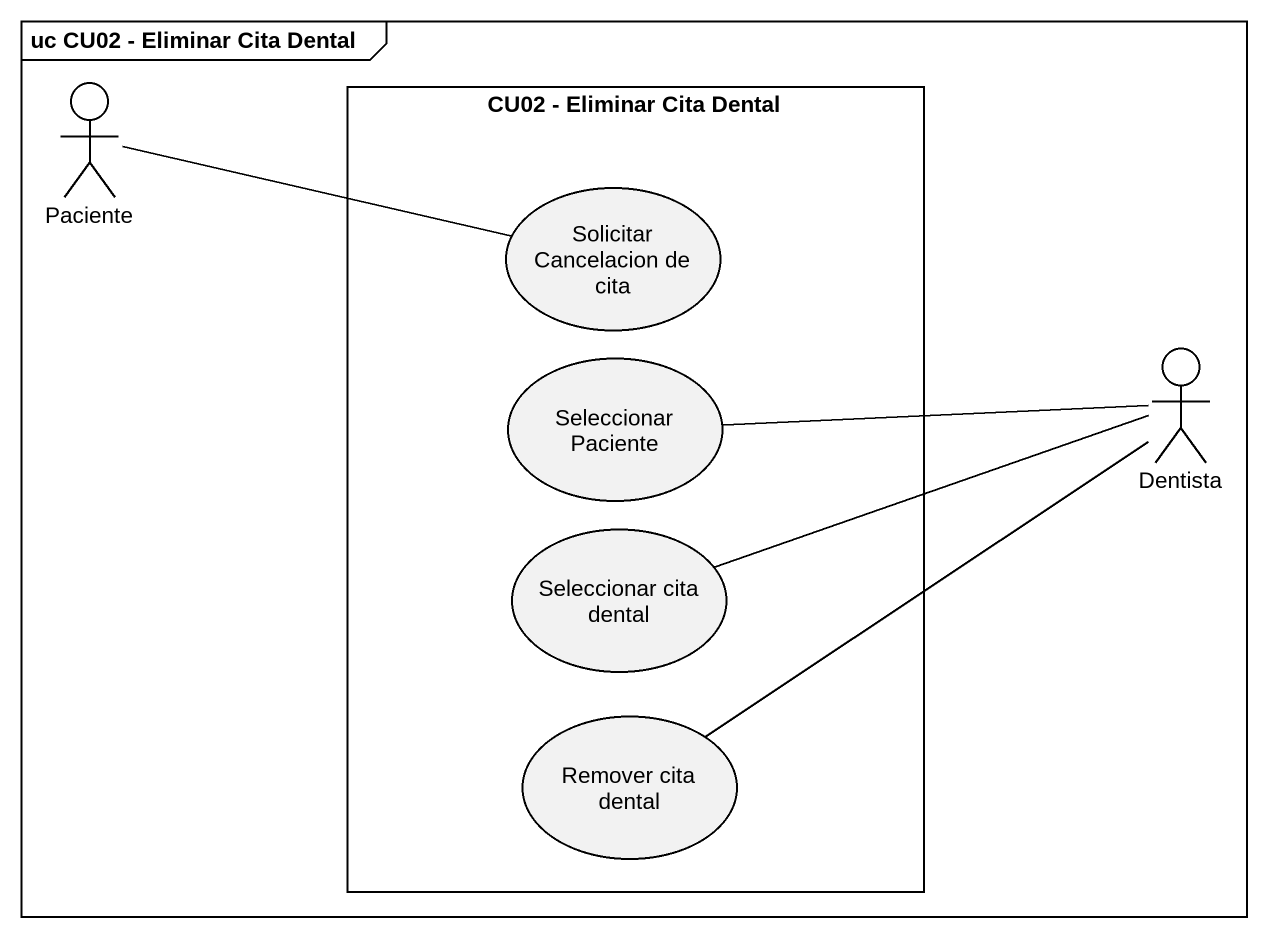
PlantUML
@startuml
mainframe uc CU02 - Eliminar Cita Dental
actor Paciente
rectangle "CU02 - Eliminar Cita Dental" as CU02_Eliminar_Cita_Dental {
  usecase "Solicitar Cancelacion de cita" as Solicitar_Cancelacion_de
  usecase "Seleccionar Paciente" as Seleccionar_Paciente
  usecase "Seleccionar cita dental" as Seleccionar_cita_dental
  usecase "Remover cita dental" as Remover_cita_dental
}
actor Dentista
Paciente -right- Solicitar_Cancelacion_de
Dentista -left- Seleccionar_Paciente
Dentista -left- Seleccionar_cita_dental
Dentista -- Remover_cita_dental
@enduml
